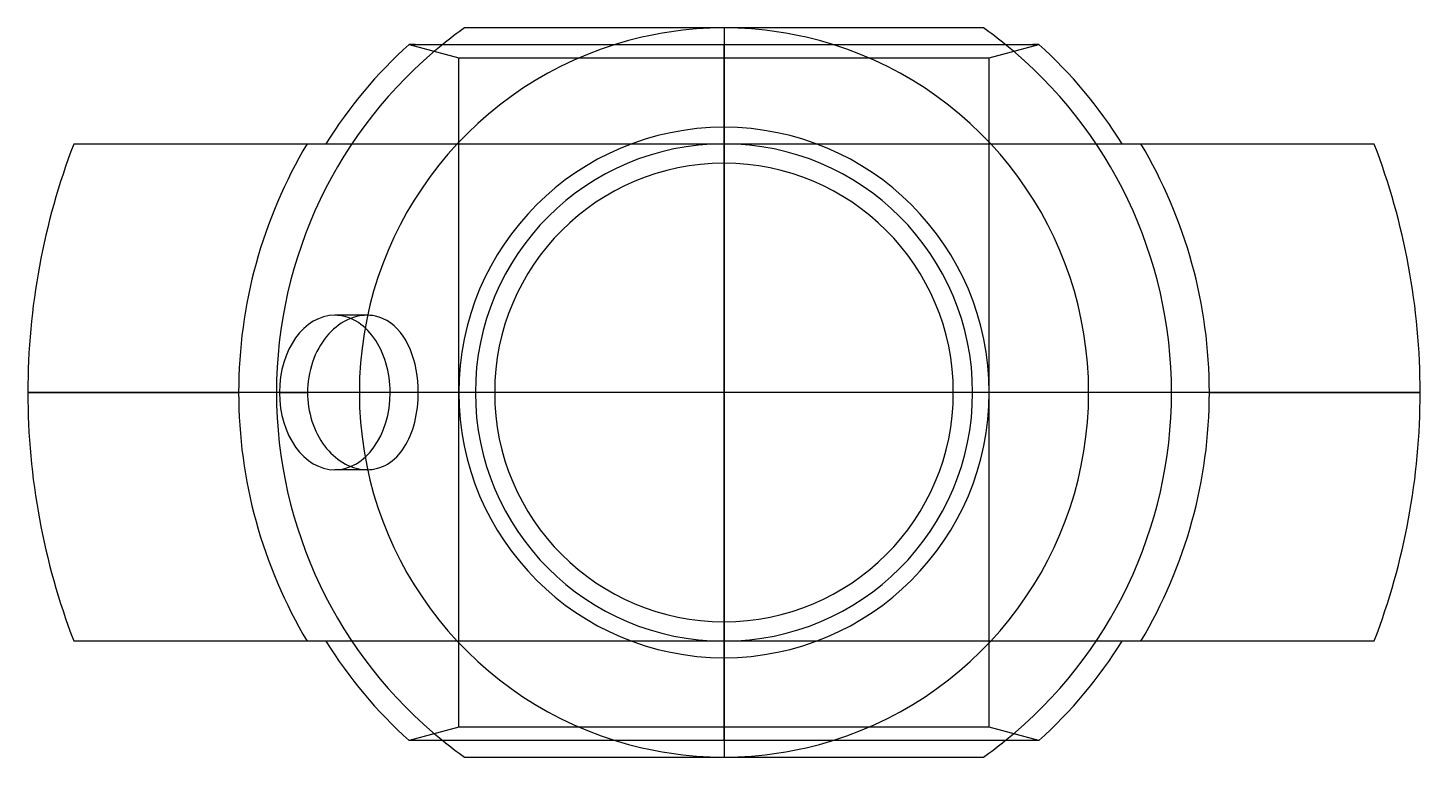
# Model space of a CAD drawing. Header units: millimetres. Extents: x -21 to 21, y -11 to 11.
import ezdxf

# ---------------------------------------------------------------- set-up
doc = ezdxf.new("R2010")
doc.units = ezdxf.units.MM
doc.layers.add('MAIN-1', color=7, linetype='Continuous')
doc.layers.add('MAIN-2', color=7, linetype='Continuous')

msp = doc.modelspace()

# ---------------------------------------------------------------- linework, layer by layer
at = {"layer": 'MAIN-1'}
for p, q in [((0, 11), (-7.826, 11)), ((0, 11), (0, 10.5)), ((7.826, 11), (0, 11)), ((-9.5, 10.5), (0, 10.5)), ((0, 10.5), (9.5, 10.5)), ((-19.615, 7.5), (19.615, 7.5)), ((21, 0), (-21, 0)), ((19.615, -7.5), (-19.615, -7.5)), ((0, -10.5), (-9.5, -10.5)), ((0, -10.5), (0, -11)), ((9.5, -10.5), (0, -10.5)), ((-7.826, -11), (0, -11)), ((0, -11), (7.826, -11))]:
    msp.add_line(p, q, dxfattribs=at)
for radius, start, end in [(13.5, 125.4309, 128.9424), (11, 90, 107.3415), (11, 72.6586, 90), (13.5, 51.0576, 54.5691), (14.16, 132.1376, 148.0169), (14.16, 31.9831, 47.8624), (21, 159.0907, 180), (21, 0, 20.9093), (21, 339.0907, 0), (21, 180, 200.9093), (14.16, 211.9831, 227.8624), (14.16, 312.1376, 328.0169), (11, 252.6585, 270), (11, 270, 287.3414), (13.5, 231.0576, 234.5691), (13.5, 305.4309, 308.9424)]:
    msp.add_arc((0, 0), radius, start, end, dxfattribs=at)
at = {"layer": 'MAIN-2'}
for p, q in [((-7.826, 11), (-7.826, 11)), ((0, 11), (0, 11)), ((7.826, 11), (7.826, 11)), ((-9.317, 10.5), (-9.5, 10.5)), ((-9.5, 10.5), (-8, 10.098)), ((0, 10.5), (0, 7.5)), ((0, 10.098), (0, 10.5)), ((0, 10.5), (0, 10.098)), ((8, 10.098), (9.5, 10.5)), ((9.5, 10.5), (9.317, 10.5)), ((-8.001, 10.098), (0, 10.098)), ((-8.001, -10.098), (-8.001, 10.098)), ((0, 10.098), (8.001, 10.098)), ((0, -10.098), (0, 10.098)), ((0, 10.098), (0, -10.098)), ((8.001, -10.098), (8.001, 10.098)), ((0, 6.917), (0, 8)), ((0, 6.917), (0, 6.917)), ((0, 0), (0, 6.917)), ((-10.772, 2.33), (-11.74, 2.33)), ((-11.462, 2.137), (-11.544, 2.087)), ((-11.378, 2.182), (-11.462, 2.137)), ((-11.292, 2.221), (-11.378, 2.182)), ((-11.206, 2.254), (-11.292, 2.221)), ((-11.119, 2.282), (-11.206, 2.254)), ((-11.032, 2.303), (-11.119, 2.282)), ((-10.944, 2.318), (-11.032, 2.303)), ((-10.858, 2.327), (-10.944, 2.318)), ((-10.772, 2.33), (-10.858, 2.327)), ((-10.728, 2.329), (-10.772, 2.33)), ((-10.685, 2.327), (-10.728, 2.329)), ((-10.642, 2.323), (-10.685, 2.327)), ((-10.599, 2.318), (-10.642, 2.323)), ((-10.557, 2.311), (-10.599, 2.318)), ((-10.516, 2.302), (-10.557, 2.311)), ((-10.399, 2.271), (-10.516, 2.302)), ((-10.283, 2.226), (-10.399, 2.271)), ((-10.169, 2.168), (-10.283, 2.226)), ((-10.059, 2.097), (-10.169, 2.168)), ((-11.986, 1.689), (-12.05, 1.607)), ((-11.919, 1.766), (-11.986, 1.689)), ((-11.85, 1.838), (-11.919, 1.766)), ((-11.778, 1.907), (-11.85, 1.838)), ((-11.703, 1.972), (-11.778, 1.907)), ((-11.625, 2.032), (-11.703, 1.972)), ((-11.544, 2.087), (-11.625, 2.032)), ((-9.954, 2.013), (-10.059, 2.097)), ((-9.855, 1.918), (-9.954, 2.013)), ((-9.763, 1.813), (-9.855, 1.918)), ((-9.678, 1.699), (-9.763, 1.813)), ((-9.602, 1.578), (-9.678, 1.699)), ((-12.227, 1.334), (-12.279, 1.235)), ((-12.171, 1.43), (-12.227, 1.334)), ((-12.112, 1.521), (-12.171, 1.43)), ((-12.05, 1.607), (-12.112, 1.521)), ((-9.533, 1.452), (-9.602, 1.578)), ((-9.47, 1.315), (-9.533, 1.452)), ((-9.413, 1.168), (-9.47, 1.315)), ((-12.412, 0.917), (-12.447, 0.806)), ((-12.372, 1.026), (-12.412, 0.917)), ((-12.328, 1.132), (-12.372, 1.026)), ((-12.279, 1.235), (-12.328, 1.132)), ((-9.362, 1.013), (-9.413, 1.168)), ((-9.319, 0.85), (-9.362, 1.013)), ((-9.284, 0.683), (-9.319, 0.85)), ((-12.526, 0.462), (-12.542, 0.346)), ((-12.505, 0.578), (-12.526, 0.462)), ((-12.478, 0.693), (-12.505, 0.578)), ((-12.447, 0.806), (-12.478, 0.693)), ((-9.257, 0.512), (-9.284, 0.683)), ((-9.237, 0.34), (-9.257, 0.512)), ((-21, 0), (-14.642, 0)), ((-13.41, 0), (-12.563, 0)), ((-12.561, 0.114), (-12.563, 0)), ((-12.563, 0), (-12.561, -0.108)), ((-12.554, 0.23), (-12.561, 0.114)), ((-12.542, 0.346), (-12.554, 0.23)), ((-9.226, 0.168), (-9.237, 0.34)), ((-9.223, 0), (-9.226, 0.168)), ((0, -6.918), (0, 0)), ((-12.561, -0.108), (-12.555, -0.216)), ((-12.555, -0.216), (-12.545, -0.325)), ((-12.545, -0.325), (-12.53, -0.434)), ((-9.223, 0), (-10.07, 0)), ((-9.249, -0.45), (-9.237, -0.336)), ((-9.237, -0.336), (-9.229, -0.223)), ((-9.229, -0.223), (-9.224, -0.111)), ((-9.224, -0.111), (-9.223, 0)), ((14.642, 0), (21, 0)), ((-12.53, -0.434), (-12.511, -0.543)), ((-12.511, -0.543), (-12.488, -0.651)), ((-12.488, -0.651), (-12.461, -0.758)), ((-12.461, -0.758), (-12.43, -0.863)), ((-9.33, -0.896), (-9.305, -0.787)), ((-9.305, -0.787), (-9.283, -0.676)), ((-9.283, -0.676), (-9.264, -0.563)), ((-9.264, -0.563), (-9.249, -0.45)), ((-12.43, -0.863), (-12.394, -0.967)), ((-12.394, -0.967), (-12.355, -1.068)), ((-12.355, -1.068), (-12.312, -1.167)), ((-12.312, -1.167), (-12.265, -1.262)), ((-9.465, -1.303), (-9.427, -1.207)), ((-9.427, -1.207), (-9.391, -1.107)), ((-9.391, -1.107), (-9.359, -1.003)), ((-9.359, -1.003), (-9.33, -0.896)), ((-12.265, -1.262), (-12.215, -1.355)), ((-12.215, -1.355), (-12.162, -1.444)), ((-12.162, -1.444), (-12.107, -1.529)), ((-12.107, -1.529), (-12.048, -1.61)), ((-12.048, -1.61), (-11.988, -1.687)), ((-9.696, -1.725), (-9.643, -1.647)), ((-9.643, -1.647), (-9.594, -1.566)), ((-9.594, -1.566), (-9.549, -1.483)), ((-9.549, -1.483), (-9.506, -1.395)), ((-9.506, -1.395), (-9.465, -1.303)), ((-11.988, -1.687), (-11.925, -1.759)), ((-11.925, -1.759), (-11.861, -1.827)), ((-11.861, -1.827), (-11.794, -1.893)), ((-11.794, -1.893), (-11.724, -1.954)), ((-11.724, -1.954), (-11.651, -2.012)), ((-11.651, -2.012), (-11.576, -2.066)), ((-11.576, -2.066), (-11.5, -2.115)), ((-10.079, -2.11), (-10.008, -2.058)), ((-10.008, -2.058), (-9.94, -2.001)), ((-9.94, -2.001), (-9.874, -1.938)), ((-9.874, -1.938), (-9.812, -1.871)), ((-9.812, -1.871), (-9.752, -1.8)), ((-9.752, -1.8), (-9.696, -1.725)), ((-10.772, -2.33), (-11.74, -2.33)), ((-11.5, -2.115), (-11.421, -2.16)), ((-11.421, -2.16), (-11.342, -2.199)), ((-11.342, -2.199), (-11.261, -2.234)), ((-11.261, -2.234), (-11.18, -2.263)), ((-11.18, -2.263), (-11.098, -2.287)), ((-11.098, -2.287), (-11.016, -2.306)), ((-11.016, -2.306), (-10.934, -2.319)), ((-10.934, -2.319), (-10.852, -2.327)), ((-10.852, -2.327), (-10.772, -2.33)), ((-10.772, -2.33), (-10.69, -2.327)), ((-10.69, -2.327), (-10.61, -2.319)), ((-10.61, -2.319), (-10.532, -2.306)), ((-10.532, -2.306), (-10.455, -2.287)), ((-10.455, -2.287), (-10.378, -2.263)), ((-10.378, -2.263), (-10.301, -2.234)), ((-10.301, -2.234), (-10.226, -2.198)), ((-10.226, -2.198), (-10.151, -2.157)), ((-10.151, -2.157), (-10.079, -2.11)), ((0, -8), (0, -6.918)), ((0, -6.918), (0, -6.918)), ((0, -7.5), (0, -10.5)), ((-8.001, -10.098), (-9.5, -10.5)), ((0, -10.098), (-8.001, -10.098)), ((8.001, -10.098), (0, -10.098)), ((0, -10.5), (0, -10.098)), ((0, -10.098), (0, -10.5)), ((9.5, -10.5), (8.001, -10.098)), ((-7.826, -11), (-7.826, -11)), ((0, -11), (0, -11)), ((7.826, -11), (7.826, -11))]:
    msp.add_line(p, q, dxfattribs=at)
for radius, start, end in [(13.5, 128.9424, 231.0576), (13.5, 308.9424, 51.0576), (11, 107.3415, 252.6585), (11, 287.3414, 72.6586), (8, 90, 270), (8, 270, 90), (14.642, 149.187, 180), (7.5, 90, 270), (7.5, 270, 90), (14.642, 0, 30.813), (6.918, 90, 270), (6.918, 270, 90), (14.642, 180, 210.813), (14.642, 329.187, 0)]:
    msp.add_arc((0, 0), radius, start, end, dxfattribs=at)
for start_param, end_param in [(3.141593, 4.712389), (1.570796, 3.141593), (-1.570796, 0), (0, 1.570796)]:
    msp.add_ellipse((-11.74, 0), major_axis=(0, -2.33), ratio=0.716857, start_param=start_param, end_param=end_param, dxfattribs=at)

doc.saveas('drawing.dxf')
